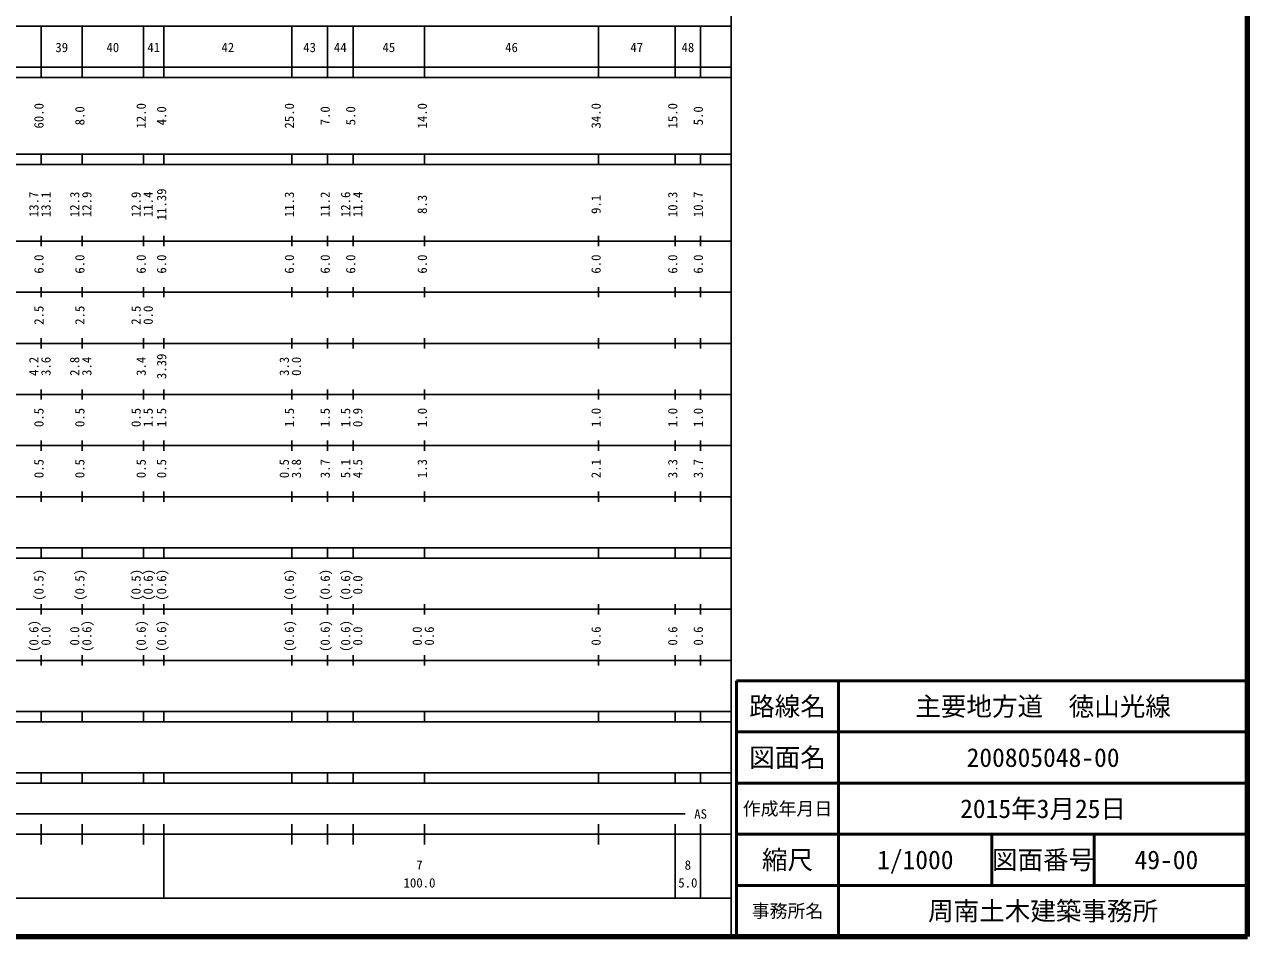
# Model space of a CAD drawing. Units: millimetres on the paper, enlarged 1000 times. Extents: x 40000 to 680000, y 20000 to 380000.
# Drawn here: x 440712 to 680000, y 20000 to 198357 of the extents above; entities that cross this region are included whole.
import ezdxf
from ezdxf.enums import TextEntityAlignment as Align

# ---------------------------------------------------------------- set-up
doc = ezdxf.new("R2010")
doc.units = ezdxf.units.MM
doc.header["$LTSCALE"] = 1000
for name, color, linetype, lineweight in [('M-TTL', 2, 'Continuous', 140), ('M-TTL-BAND', 7, 'Continuous', 25), ('M-TTL-FRAM', 2, 'Continuous', 50), ('M-TTL-LINE', 7, 'Continuous', 50)]:
    doc.layers.add(name, color=color, linetype=linetype, lineweight=lineweight)
doc.layers.add('M-TTL-TXT', color=7, linetype='Continuous')
doc.styles.add('ＭＳ ゴシック', font='')
doc.styles.get('ＭＳ ゴシック').set_extended_font_data('MS Gothic')

msp = doc.modelspace()

# ---------------------------------------------------------------- linework, layer by layer
at = {"layer": 'M-TTL'}
for p, q in [((680000, 20000), (680000, 380000)), ((40000, 20000), (680000, 20000))]:
    msp.add_line(p, q, dxfattribs=at)
at = {"layer": 'M-TTL-BAND'}
for p, q in [((579000, 20000), (579000, 370000)), ((68000, 198000), (579000, 198000)), ((444000, 188000), (444000, 198000)), ((452000, 188000), (452000, 198000)), ((464000, 188000), (464000, 198000)), ((468000, 188000), (468000, 198000)), ((493000, 188000), (493000, 198000)), ((500000, 188000), (500000, 198000)), ((505000, 188000), (505000, 198000)), ((519000, 188000), (519000, 198000)), ((553000, 188000), (553000, 198000)), ((568000, 188000), (568000, 198000)), ((573000, 188000), (573000, 198000)), ((40000, 190000), (579000, 190000)), ((40000, 188000), (579000, 188000)), ((40000, 173000), (579000, 173000)), ((444000, 171000), (444000, 173000)), ((452000, 171000), (452000, 173000)), ((464000, 171000), (464000, 173000)), ((468000, 171000), (468000, 173000)), ((493000, 171000), (493000, 173000)), ((500000, 171000), (500000, 173000)), ((505000, 171000), (505000, 173000)), ((519000, 171000), (519000, 173000)), ((553000, 171000), (553000, 173000)), ((568000, 171000), (568000, 173000)), ((573000, 171000), (573000, 173000)), ((40000, 171000), (579000, 171000)), ((40000, 156000), (579000, 156000)), ((444000, 155000), (444000, 157000)), ((452000, 155000), (452000, 157000)), ((464000, 155000), (464000, 157000)), ((468000, 155000), (468000, 157000)), ((493000, 155000), (493000, 157000)), ((500000, 155000), (500000, 157000)), ((505000, 155000), (505000, 157000)), ((519000, 155000), (519000, 157000)), ((553000, 155000), (553000, 157000)), ((568000, 155000), (568000, 157000)), ((573000, 155000), (573000, 157000)), ((46000, 146000), (579000, 146000)), ((444000, 145000), (444000, 147000)), ((452000, 145000), (452000, 147000)), ((464000, 145000), (464000, 147000)), ((468000, 145000), (468000, 147000)), ((493000, 145000), (493000, 147000)), ((500000, 145000), (500000, 147000)), ((505000, 145000), (505000, 147000)), ((519000, 145000), (519000, 147000)), ((553000, 145000), (553000, 147000)), ((568000, 145000), (568000, 147000)), ((573000, 145000), (573000, 147000)), ((444000, 135000), (444000, 137000)), ((452000, 135000), (452000, 137000)), ((464000, 135000), (464000, 137000)), ((468000, 135000), (468000, 137000)), ((493000, 135000), (493000, 137000)), ((500000, 135000), (500000, 137000)), ((505000, 135000), (505000, 137000)), ((519000, 135000), (519000, 137000)), ((553000, 135000), (553000, 137000)), ((568000, 135000), (568000, 137000)), ((573000, 135000), (573000, 137000)), ((52000, 136000), (579000, 136000)), ((444000, 125000), (444000, 127000)), ((452000, 125000), (452000, 127000)), ((464000, 125000), (464000, 127000)), ((468000, 125000), (468000, 127000)), ((493000, 125000), (493000, 127000)), ((500000, 125000), (500000, 127000)), ((505000, 125000), (505000, 127000)), ((519000, 125000), (519000, 127000)), ((553000, 125000), (553000, 127000)), ((568000, 125000), (568000, 127000)), ((573000, 125000), (573000, 127000)), ((46000, 126000), (579000, 126000)), ((52000, 116000), (579000, 116000)), ((444000, 115000), (444000, 117000)), ((452000, 115000), (452000, 117000)), ((464000, 115000), (464000, 117000)), ((468000, 115000), (468000, 117000)), ((493000, 115000), (493000, 117000)), ((500000, 115000), (500000, 117000)), ((505000, 115000), (505000, 117000)), ((519000, 115000), (519000, 117000)), ((553000, 115000), (553000, 117000)), ((568000, 115000), (568000, 117000)), ((573000, 115000), (573000, 117000)), ((46000, 106000), (579000, 106000)), ((444000, 105000), (444000, 107000)), ((452000, 105000), (452000, 107000)), ((464000, 105000), (464000, 107000)), ((468000, 105000), (468000, 107000)), ((493000, 105000), (493000, 107000)), ((500000, 105000), (500000, 107000)), ((505000, 105000), (505000, 107000)), ((519000, 105000), (519000, 107000)), ((553000, 105000), (553000, 107000)), ((568000, 105000), (568000, 107000)), ((573000, 105000), (573000, 107000)), ((40000, 96000), (579000, 96000)), ((444000, 94000), (444000, 96000)), ((452000, 94000), (452000, 96000)), ((464000, 94000), (464000, 96000)), ((468000, 94000), (468000, 96000)), ((493000, 94000), (493000, 96000)), ((500000, 94000), (500000, 96000)), ((505000, 94000), (505000, 96000)), ((519000, 94000), (519000, 96000)), ((553000, 94000), (553000, 96000)), ((568000, 94000), (568000, 96000)), ((573000, 94000), (573000, 96000)), ((40000, 94000), (579000, 94000)), ((49000, 84000), (579000, 84000)), ((444000, 83000), (444000, 85000)), ((452000, 83000), (452000, 85000)), ((464000, 83000), (464000, 85000)), ((468000, 83000), (468000, 85000)), ((493000, 83000), (493000, 85000)), ((500000, 83000), (500000, 85000)), ((505000, 83000), (505000, 85000)), ((519000, 83000), (519000, 85000)), ((553000, 83000), (553000, 85000)), ((568000, 83000), (568000, 85000)), ((573000, 83000), (573000, 85000)), ((444000, 73000), (444000, 75000)), ((452000, 73000), (452000, 75000)), ((464000, 73000), (464000, 75000)), ((468000, 73000), (468000, 75000)), ((493000, 73000), (493000, 75000)), ((500000, 73000), (500000, 75000)), ((505000, 73000), (505000, 75000)), ((519000, 73000), (519000, 75000)), ((553000, 73000), (553000, 75000)), ((568000, 73000), (568000, 75000)), ((573000, 73000), (573000, 75000)), ((40000, 74000), (579000, 74000)), ((40000, 64000), (579000, 64000)), ((444000, 62000), (444000, 64000)), ((452000, 62000), (452000, 64000)), ((464000, 62000), (464000, 64000)), ((468000, 62000), (468000, 64000)), ((493000, 62000), (493000, 64000)), ((500000, 62000), (500000, 64000)), ((505000, 62000), (505000, 64000)), ((519000, 62000), (519000, 64000)), ((553000, 62000), (553000, 64000)), ((568000, 62000), (568000, 64000)), ((573000, 62000), (573000, 64000)), ((40000, 62000), (579000, 62000)), ((40000, 52000), (579000, 52000)), ((444000, 50000), (444000, 52000)), ((452000, 50000), (452000, 52000)), ((464000, 50000), (464000, 52000)), ((468000, 50000), (468000, 52000)), ((493000, 50000), (493000, 52000)), ((500000, 50000), (500000, 52000)), ((505000, 50000), (505000, 52000)), ((519000, 50000), (519000, 52000)), ((553000, 50000), (553000, 52000)), ((568000, 50000), (568000, 52000)), ((573000, 50000), (573000, 52000)), ((40000, 50000), (579000, 50000)), ((71000, 44000), (570000, 44000)), ((444000, 38000), (444000, 42000)), ((452000, 38000), (452000, 42000)), ((464000, 38000), (464000, 42000)), ((468000, 27500), (468000, 42000)), ((493000, 38000), (493000, 42000)), ((500000, 38000), (500000, 42000)), ((505000, 38000), (505000, 42000)), ((519000, 38000), (519000, 42000)), ((553000, 38000), (553000, 42000)), ((568000, 27500), (568000, 42000)), ((573000, 27500), (573000, 42000)), ((40000, 40000), (579000, 40000)), ((68000, 27500), (579000, 27500))]:
    msp.add_line(p, q, dxfattribs=at)
at = {"layer": 'M-TTL-FRAM'}
for p, q in [((680000, 70000), (580000, 70000)), ((580000, 70000), (580000, 20000))]:
    msp.add_line(p, q, dxfattribs=at)
at = {"layer": 'M-TTL-LINE'}
for p, q in [((600000, 70000), (600000, 20000)), ((680000, 60000), (580000, 60000)), ((680000, 50000), (580000, 50000)), ((680000, 40000), (580000, 40000)), ((630000, 40000), (630000, 30000)), ((650000, 40000), (650000, 30000)), ((680000, 30000), (580000, 30000))]:
    msp.add_line(p, q, dxfattribs=at)

# ---------------------------------------------------------------- texts
at = {"layer": 'M-TTL-BAND', "style": 'ＭＳ ゴシック'}
for s, p in [('39', (448000, 192405)), ('40', (458000, 192405)), ('41', (466000, 192405)), ('42', (480500, 192405)), ('43', (496500, 192405)), ('44', (502500, 192405)), ('45', (512000, 192405)), ('46', (536000, 192405)), ('47', (560500, 192405)), ('48', (570500, 192405)), ('AS', (573000, 42500)), ('7', (518000, 32523)), ('8', (570500, 32523)), ('100.0', (518000, 29033)), ('5.0', (570500, 29033))]:
    msp.add_text(s, height=1833, dxfattribs=at).set_placement(p, align=Align.BOTTOM_CENTER)
for s, p in [('60.0', (445000, 180500)), ('8.0', (453000, 180500)), ('12.0', (465000, 180500)), ('4.0', (469000, 180500)), ('25.0', (494000, 180500)), ('7.0', (501000, 180500)), ('5.0', (506000, 180500)), ('14.0', (520000, 180500)), ('34.0', (554000, 180500)), ('15.0', (569000, 180500)), ('5.0', (574000, 180500)), ('13.7', (444000, 163174)), ('13.1', (446370, 163174)), ('12.3', (452000, 163174)), ('12.9', (454370, 163174)), ('12.9', (464000, 163174)), ('11.4', (466370, 163174)), ('11.39', (469000, 163174)), ('11.3', (494000, 163174)), ('11.2', (501000, 163174)), ('12.6', (505000, 163174)), ('11.4', (507370, 163174)), ('10.3', (569000, 163174)), ('10.7', (574000, 163174)), ('8.3', (520000, 163174)), ('9.1', (554000, 163174)), ('6.0', (445000, 151500)), ('6.0', (453000, 151500)), ('6.0', (465000, 151500)), ('6.0', (469000, 151500)), ('6.0', (494000, 151500)), ('6.0', (501000, 151500)), ('6.0', (506000, 151500)), ('6.0', (520000, 151500)), ('6.0', (554000, 151500)), ('6.0', (569000, 151500)), ('6.0', (574000, 151500)), ('2.5', (445000, 141500)), ('2.5', (453000, 141500)), ('2.5', (464000, 141500)), ('0.0', (466370, 141500)), ('4.2', (444000, 131500)), ('3.6', (446370, 131500)), ('2.8', (452000, 131500)), ('3.4', (454370, 131500)), ('3.4', (465000, 131500)), ('3.39', (469000, 131500)), ('3.3', (493000, 131500)), ('0.0', (495370, 131500)), ('0.5', (445000, 121500)), ('0.5', (453000, 121500)), ('0.5', (464000, 121500)), ('1.5', (466370, 121500)), ('1.5', (469000, 121500)), ('1.5', (494000, 121500)), ('1.5', (501000, 121500)), ('1.5', (505000, 121500)), ('0.9', (507370, 121500)), ('1.0', (520000, 121500)), ('1.0', (554000, 121500)), ('1.0', (569000, 121500)), ('1.0', (574000, 121500)), ('0.5', (445000, 111500)), ('0.5', (453000, 111500)), ('0.5', (465000, 111500)), ('0.5', (469000, 111500)), ('0.5', (493000, 111500)), ('3.8', (495370, 111500)), ('3.7', (501000, 111500)), ('5.1', (505000, 111500)), ('4.5', (507370, 111500)), ('1.3', (520000, 111500)), ('2.1', (554000, 111500)), ('3.3', (569000, 111500)), ('3.7', (574000, 111500)), ('(0.5)', (445000, 88764)), ('(0.5)', (453000, 88764)), ('(0.5)', (464000, 88764)), ('(0.6)', (466370, 88764)), ('(0.6)', (469000, 88764)), ('(0.6)', (494000, 88764)), ('(0.6)', (501000, 88764)), ('(0.6)', (505000, 88764)), ('0.0', (507370, 88764)), ('(0.6)', (444000, 78764)), ('(0.6)', (454370, 78764)), ('(0.6)', (465000, 78764)), ('(0.6)', (469000, 78764)), ('(0.6)', (494000, 78764)), ('(0.6)', (501000, 78764)), ('(0.6)', (505000, 78764)), ('0.0', (446370, 78764)), ('0.0', (452000, 78764)), ('0.0', (507370, 78764)), ('0.0', (519000, 78764)), ('0.6', (521370, 78764)), ('0.6', (554000, 78764)), ('0.6', (569000, 78764)), ('0.6', (574000, 78764))]:
    msp.add_text(s, height=1833, rotation=90, dxfattribs=at).set_placement(p, align=Align.BOTTOM_CENTER)
at = {"layer": 'M-TTL-TXT', "style": 'ＭＳ ゴシック'}
for s, height, p in [('路線名', 3666, (590000, 65000)), ('路線名', 3666, (590000, 65000)), ('主要地方道\u3000徳山光線', 3666, (640000, 65000)), ('図面名', 3666, (590000, 55000)), ('図面名', 3666, (590000, 55000)), ('200805048-00', 3666, (640000, 55000)), ('作成年月日', 2566, (590000, 45000)), ('作成年月日', 2566, (590000, 45000)), ('2015年3月25日', 3666, (640000, 45000)), ('縮尺', 3666, (590000, 35000)), ('縮尺', 3666, (590000, 35000)), ('1/1000', 3666, (615000, 35000)), ('図面番号', 3666, (640000, 35000)), ('図面番号', 3666, (640000, 35000)), ('49-00', 3666, (664125, 35000)), ('事務所名', 2566, (590000, 25000)), ('事務所名', 2566, (590000, 25000)), ('周南土木建築事務所', 3666, (640000, 25000))]:
    msp.add_text(s, height=height, dxfattribs=at).set_placement(p, align=Align.MIDDLE_CENTER)

doc.saveas('drawing.dxf')
